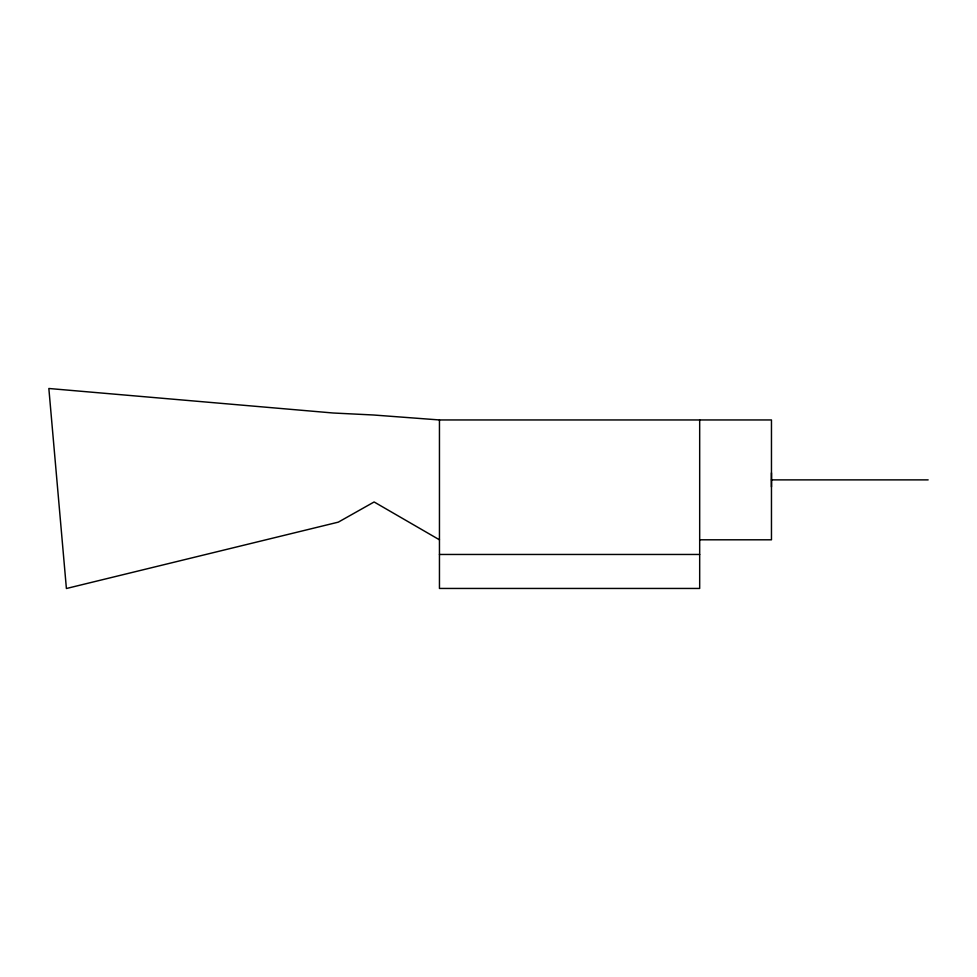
<?xml version="1.0" encoding="UTF-8"?>
<svg xmlns="http://www.w3.org/2000/svg" width="977" height="977" viewBox="0 0 977 977"><rect width="100%" height="100%" fill="white"/><g stroke="black" fill="none" stroke-linecap="round" stroke-linejoin="round"><path stroke-width="1.47" d="M771.464 486.912L771.464 472.844M439.455 539.805L374.118 501.97L338.311 522.145L66.399 588.508L48.85 388.492L333.169 413.002L373.434 414.993L439.455 419.951L771.464 419.951L771.464 539.805L699.679 539.805M771.464 479.878L928.15 479.878M439.455 554.46L699.679 554.46M699.679 419.951L699.679 588.447L439.455 588.447L439.455 419.951"/></g></svg>
